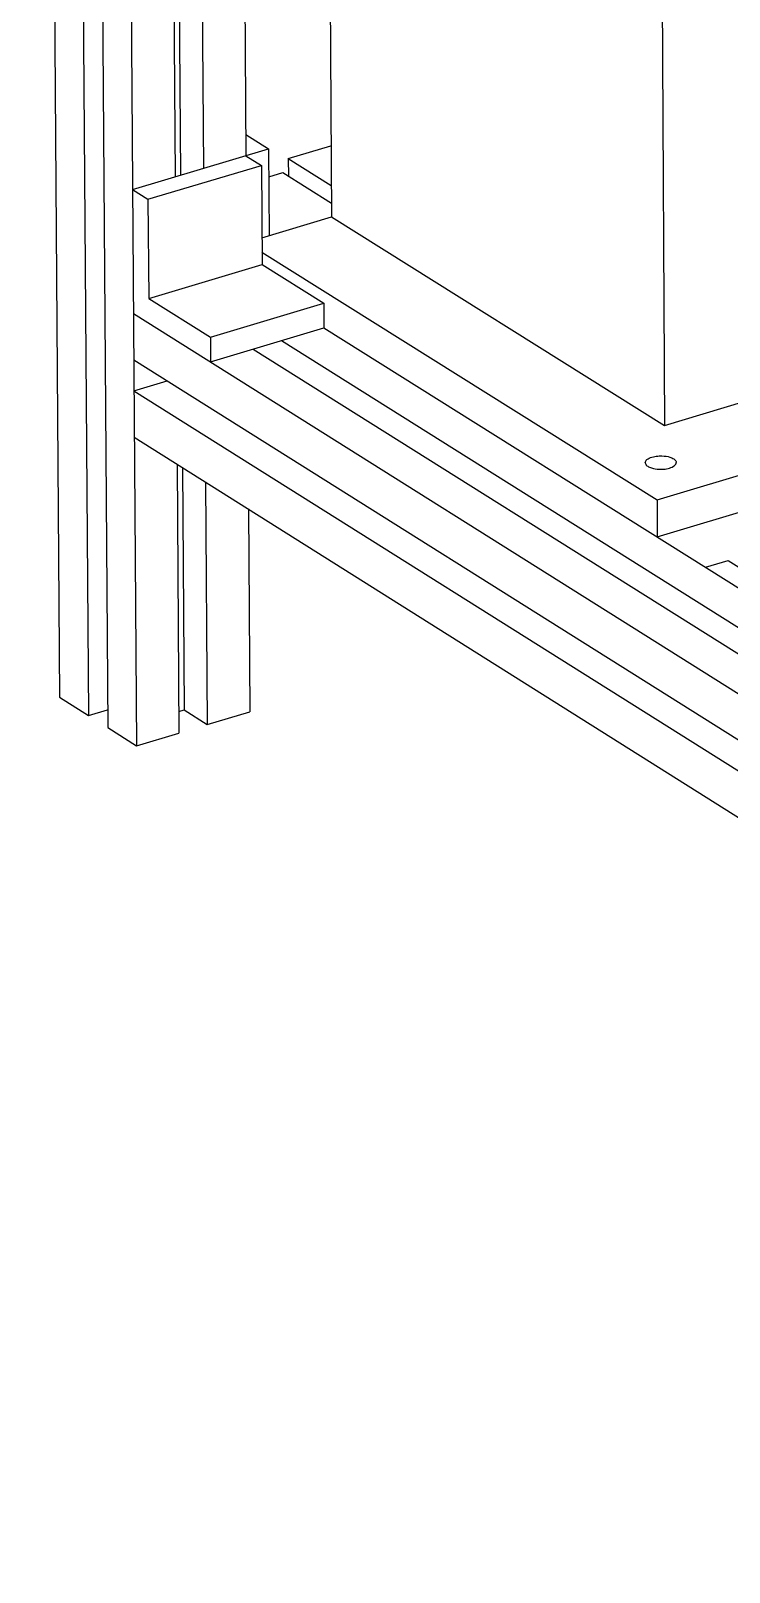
# Model space of a CAD drawing. Header units: millimetres. Extents: x -320 to 345, y -425 to 415.
# Drawn here: x -320.4 to -219.4, y -372.4 to -149.4 of the extents above; entities that cross this region are included whole.
import ezdxf

# ---------------------------------------------------------------- set-up
doc = ezdxf.new("R2010")
doc.units = ezdxf.units.MM
doc.layers.add('VISIBLE', color=7, linetype='Continuous')

msp = doc.modelspace()

# ---------------------------------------------------------------- linework, layer by layer
at = {"layer": 'VISIBLE'}
for p, q in [((-320.42, 315.37), (-316.26, -245.81)), ((-316.2, 312.86), (-312.09, -248.45)), ((-313.38, 311.18), (-309.3, -250.21)), ((-309.15, 308.66), (-305.13, -252.85)), ((-290.69, 38.35), (-289.3, -167.48)), ((-296.87, 36.55), (-295.45, -169.32)), ((-300.99, 35.34), (-299.55, -170.54)), ((-300.21, 35.57), (-298.77, -170.31)), ((-277.97, -14.69), (-276.92, -176.34)), ((-229.37, -90.57), (-228.75, -206.5)), ((-289.32, -164.43), (-286.02, -166.5)), ((-305.7, -172.38), (-286.02, -166.5)), ((-286.02, -166.5), (-285.93, -179.03)), ((-283.17, -167.88), (-276.99, -166.04)), ((-303.47, -173.78), (-287.06, -168.88)), ((-289.3, -167.48), (-287.06, -168.88)), ((-287.06, -168.88), (-286.97, -183.2)), ((-283.17, -167.88), (-283.15, -170.43)), ((-283.17, -167.88), (-276.95, -171.78)), ((-285.99, -170.52), (-283.97, -169.92)), ((-283.97, -169.92), (-283.97, -169.92)), ((-283.97, -169.92), (-276.93, -174.32)), ((-305.7, -172.38), (-303.47, -173.78)), ((-303.47, -173.78), (-303.37, -188.11)), ((-286.99, -179.35), (-276.92, -176.34)), ((-276.92, -176.34), (-228.75, -206.5)), ((-286.98, -181.41), (-229.82, -217.25)), ((-303.37, -188.11), (-286.97, -183.2)), ((-286.97, -183.2), (-278.03, -188.81)), ((-303.37, -188.11), (-294.44, -193.72)), ((-294.44, -193.72), (-278.03, -188.81)), ((-278.03, -188.81), (-278.01, -192.39)), ((-305.58, -190.29), (-44.6, -354.26)), ((-305.58, -190.29), (-305.58, -190.29)), ((-294.44, -193.72), (-294.41, -197.3)), ((-294.41, -197.3), (-278.01, -192.39)), ((-278.01, -192.39), (-46.92, -337.35)), ((-288.26, -195.46), (-53.81, -342.67)), ((-284.16, -194.23), (-49.67, -341.41)), ((-305.53, -197), (-44.59, -361.06)), ((-305.53, -197), (-305.53, -197)), ((-228.75, -206.5), (-196.01, -196.67)), ((-305.5, -201.47), (-300.7, -200.03)), ((-305.5, -201.47), (-44.59, -365.59)), ((-305.45, -208.18), (-44.58, -372.39)), ((-305.45, -208.18), (-305.45, -208.18)), ((-252.25, -208.54), (-252.25, -208.54)), ((-252.25, -208.54), (-252.25, -208.54)), ((-229.82, -217.25), (-200.89, -208.55)), ((-231.52, -211.9), (-231.51, -211.78)), ((-231.51, -211.78), (-231.46, -211.66)), ((-231.46, -211.66), (-231.38, -211.54)), ((-231.38, -211.54), (-231.27, -211.43)), ((-231.27, -211.43), (-231.12, -211.33)), ((-231.12, -211.33), (-230.96, -211.24)), ((-230.96, -211.24), (-230.77, -211.15)), ((-230.77, -211.15), (-230.56, -211.08)), ((-230.56, -211.08), (-230.35, -211.03)), ((-230.35, -211.03), (-230.13, -210.98)), ((-230.13, -210.98), (-229.92, -210.95)), ((-229.92, -210.95), (-229.7, -210.92)), ((-229.7, -210.92), (-229.5, -210.91)), ((-229.5, -210.91), (-229.12, -210.91)), ((-229.12, -210.91), (-228.79, -210.93)), ((-228.79, -210.93), (-228.5, -210.96)), ((-228.5, -210.96), (-228.23, -211.01)), ((-228.23, -211.01), (-227.95, -211.09)), ((-227.95, -211.09), (-227.66, -211.2)), ((-227.66, -211.2), (-227.53, -211.27)), ((-227.53, -211.27), (-227.4, -211.34)), ((-227.4, -211.34), (-227.29, -211.43)), ((-227.29, -211.43), (-227.19, -211.52)), ((-227.19, -211.52), (-227.11, -211.62)), ((-227.11, -211.62), (-227.06, -211.73)), ((-227.06, -211.73), (-227.05, -211.85)), ((-299.26, -212.08), (-298.99, -251)), ((-298.48, -212.57), (-298.23, -247.66)), ((-231.52, -211.9), (-231.52, -211.9)), ((-231.52, -211.9), (-231.5, -212.01)), ((-231.5, -212.01), (-231.45, -212.12)), ((-231.45, -212.12), (-231.38, -212.22)), ((-231.38, -212.22), (-231.28, -212.32)), ((-231.28, -212.32), (-231.17, -212.4)), ((-231.17, -212.4), (-231.04, -212.48)), ((-231.04, -212.48), (-230.91, -212.55)), ((-230.91, -212.55), (-230.62, -212.65)), ((-230.62, -212.65), (-230.34, -212.73)), ((-230.34, -212.73), (-230.07, -212.78)), ((-230.07, -212.78), (-229.78, -212.82)), ((-229.78, -212.82), (-229.45, -212.84)), ((-229.45, -212.84), (-229.07, -212.83)), ((-229.07, -212.83), (-228.86, -212.82)), ((-228.86, -212.82), (-228.65, -212.8)), ((-228.65, -212.8), (-228.44, -212.76)), ((-228.44, -212.76), (-228.22, -212.72)), ((-228.22, -212.72), (-228.01, -212.66)), ((-228.01, -212.66), (-227.8, -212.59)), ((-227.8, -212.59), (-227.61, -212.51)), ((-227.8, -212.59), (-227.61, -212.51)), ((-227.61, -212.51), (-227.44, -212.41)), ((-227.61, -212.51), (-227.44, -212.41)), ((-227.44, -212.41), (-227.3, -212.31)), ((-227.3, -212.31), (-227.19, -212.2)), ((-227.3, -212.31), (-227.19, -212.2)), ((-227.19, -212.2), (-227.11, -212.09)), ((-227.19, -212.2), (-227.11, -212.09)), ((-227.11, -212.09), (-227.06, -211.97)), ((-227.11, -212.09), (-227.06, -211.97)), ((-227.06, -211.97), (-227.05, -211.85)), ((-227.05, -211.85), (-227.05, -211.85)), ((-295.13, -214.67), (-294.89, -249.77)), ((-241.03, -215.58), (-241.03, -215.58)), ((-241.03, -215.58), (-241.03, -215.58)), ((-236.82, -218.22), (-236.82, -218.22)), ((-236.82, -218.22), (-236.82, -218.22)), ((-229.82, -217.25), (-229.79, -222.63)), ((-229.79, -222.63), (-214.35, -217.99)), ((-288.95, -218.56), (-288.75, -247.92)), ((-234.01, -219.99), (-234.01, -219.99)), ((-234.01, -219.99), (-234.01, -219.99)), ((-222.8, -227.02), (-219.52, -226.03)), ((-222.8, -227.02), (-222.8, -227.02)), ((-219.52, -226.03), (-219.52, -226.03)), ((-219.52, -226.03), (-210.5, -231.68)), ((-316.26, -245.81), (-312.09, -248.45)), ((-316.26, -245.81), (-316.26, -245.81)), ((-312.09, -248.45), (-309.32, -247.62)), ((-299.01, -247.89), (-298.23, -247.66)), ((-298.23, -247.66), (-294.89, -249.77)), ((-294.89, -249.77), (-288.75, -247.92)), ((-288.75, -247.92), (-288.75, -247.92)), ((-309.3, -250.21), (-305.13, -252.85)), ((-309.3, -250.21), (-309.3, -250.21)), ((-305.13, -252.85), (-298.99, -251)), ((-298.99, -251), (-298.99, -251))]:
    msp.add_line(p, q, dxfattribs=at)

doc.saveas('drawing.dxf')
